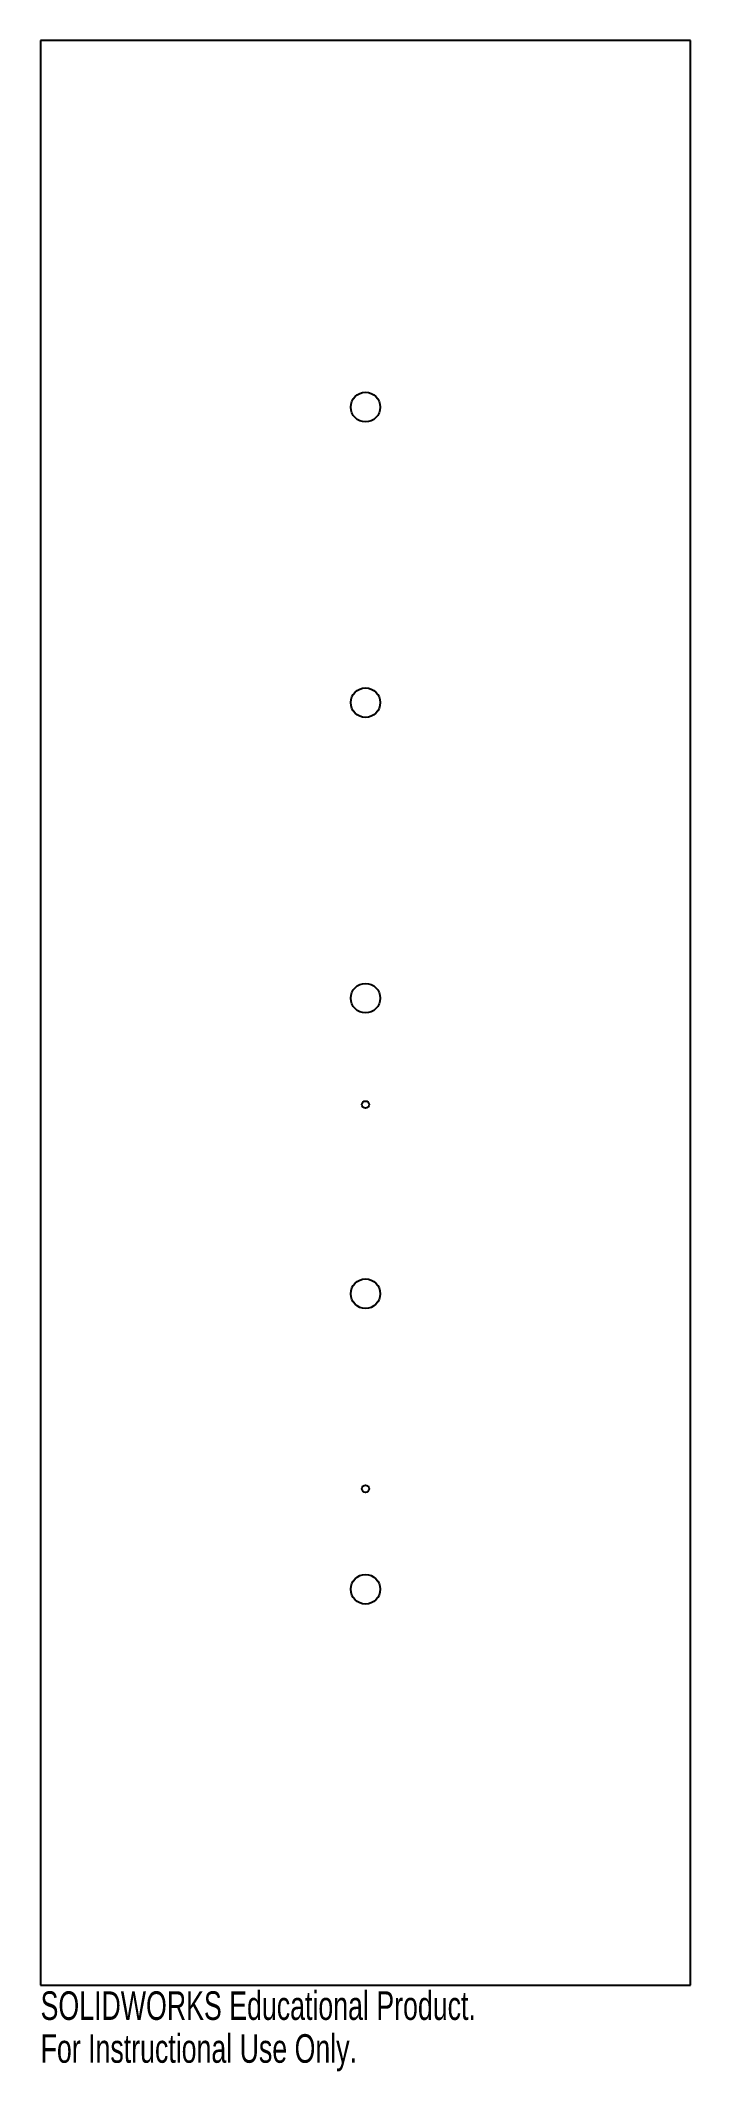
# Model space of a CAD drawing. Header units: millimetres. Extents: x -55 to 55, y -182 to 162.
import ezdxf

# ---------------------------------------------------------------- set-up
doc = ezdxf.new("R2010")
doc.units = ezdxf.units.MM
doc.styles.add('SLDTEXTSTYLE0', font='TXT', dxfattribs={"width": 0.7})

msp = doc.modelspace()

# ---------------------------------------------------------------- linework, layer by layer
at = {"color": 7, "linetype": 'Continuous', "lineweight": 25}
for p, q in [((55, 162), (-55, 162)), ((-55, 162), (-55, -167)), ((55, -167), (55, 162)), ((-55, -167), (55, -167))]:
    msp.add_line(p, q, dxfattribs=at)
for centre, radius in [((0, 100), 2.5), ((0, 50), 2.5), ((0, 0), 2.5), ((0, -18), 0.6), ((0, -50), 2.5), ((0, -83), 0.6), ((0, -100), 2.5)]:
    msp.add_circle(centre, radius, dxfattribs=at)

# ---------------------------------------------------------------- texts
at = {"color": 7, "linetype": 'Continuous', "char_height": 4.8336, "attachment_point": 1, "style": 'SLDTEXTSTYLE0'}
for s, insert in [('SOLIDWORKS Educational Product.', (-55, -168.02)), ('For Instructional Use Only.', (-55, -175.27))]:
    msp.add_mtext(s, dxfattribs=dict(at, insert=insert))

doc.saveas('drawing.dxf')
